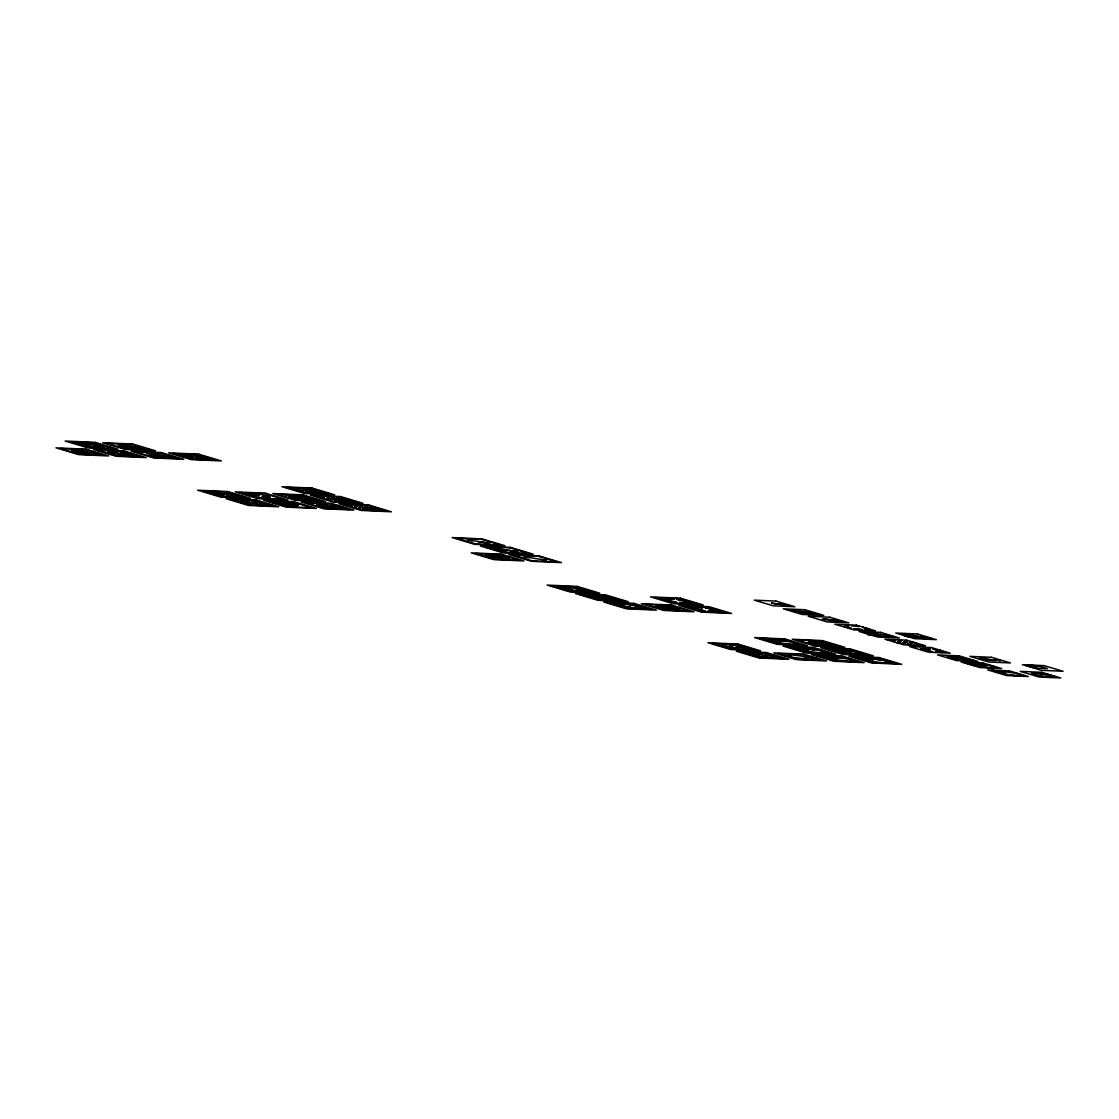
<?xml version="1.0" encoding="UTF-8"?>
<svg xmlns="http://www.w3.org/2000/svg" width="1119" height="1119" viewBox="0 0 1119 1119"><rect width="100%" height="100%" fill="white"/><g stroke="black" fill="none" stroke-linecap="round" stroke-linejoin="round"><path stroke-width="1.5" d="M293.15 505.27L292.269 505.228L295.318 505.634L290.227 505.368L293.682 504.865L291.765 504.291L292.577 503.788L298.451 504.781L294.996 505.284L296.927 505.872L296.367 506.32L293.276 506.166M261.888 496.878C278.435 492.416 264.811 503.424 246.222 493.563L260 494.178L263.972 495.367M677.499 610.191L670.435 610.065A10.043 1.203 7.9 0 1 664.966 609.156A18.296 2.196 7.9 0 1 663.175 608.778L654.685 606.61L667.05 608.526L664.826 608.596M100.318 446.929L103.619 447.432L93.912 446.761L100.948 446.957M188.719 456.622L189.95 455.713L201.21 456.202L210.666 459.028L194.384 458.314L188.719 456.622L193.727 456.832L189.95 455.713M264.741 496.738C259.888 497.913 273.064 497.535 263.608 496.976M265.567 496.221L268.518 496.067M268.518 496.123L265.776 496.137M293.318 504.459L296.871 504.529L295.556 504.879M78.022 452.398L82.694 453.055M80.82 451.041L76.162 450.411L94.01 453.559L81.659 452.705M82.652 453.139L78.064 452.51M471.868 540.673L467.322 539.918L472.008 540.575M484.905 542.617L489.576 543.274M489.535 543.344L484.905 542.701M495.675 548.38L500.347 549.037M486.471 555.192L508.711 558.549M487.688 554.283L509.942 557.654M500.333 549.107L495.675 548.464M492.318 555.024L487.73 554.395M491.129 555.905L486.499 555.304M489.87 556.828L485.24 556.185L507.48 559.458M513.439 551.038L517.929 551.751L500.305 548.995M492.234 555.052L505.522 556.926M491.003 555.947L504.305 557.835M509.9 557.724L505.27 557.066M508.669 558.633L504.068 558.003M507.439 559.542L503.074 558.745M541.596 559.556L546.268 560.213L541.624 559.668M664.043 607.058L676.38 609.184A20.729 2.49 7.9 0 1 676.743 609.337M305.473 490.374L304.382 490.346M311.222 491.213L314.299 491.633M310.481 490.584L307.445 490.164L310.509 490.5M312.453 490.304L315.516 490.723L312.523 490.416M297.011 497.801L300.074 498.221M301.277 497.396L298.269 496.878L300.102 496.99M300.046 498.305L297.039 497.899M303.249 497.116L306.312 497.605L303.095 497.605M302.018 498.025L305.081 498.514L302.018 498.095M320.006 492.556L323.083 493.059L320.048 492.668M308.858 499.647L305.823 499.242L308.858 499.564M310.802 499.368L313.866 499.787M313.838 499.885L310.83 499.466M330.79 498.333L333.854 498.836L330.846 498.445M335.798 498.556L338.861 499.06L335.854 498.668M338.344 500.585L341.407 501.004M343.841 499.284L340.819 498.766L343.869 499.2M342.61 500.193L339.603 499.675L342.82 499.675M341.379 501.102L338.414 500.711M344.582 499.899L347.645 500.403L344.61 500.011M343.351 500.808L346.624 500.725L344.428 500.403M362.906 507.928L365.969 508.348M367.172 507.536L364.165 507.019L367.2 507.439M369.144 507.243L372.207 507.746L369.172 507.355M365.955 508.446L362.948 508.04M367.913 508.152L370.99 508.655L367.955 508.25M374.655 509.816L371.732 509.383L374.949 509.285M376.711 509.509L379.775 509.928M379.747 510.012L376.767 509.621M771.509 603.099L775.369 603.631M775.341 603.714L789.832 605.799L786.056 605.225M906.768 634.557L910.628 635.102M908.628 636.655L921.678 637.578M897.816 641.383L900.879 641.788L897.886 641.495M912.433 637.284L908.642 636.753M902.543 642.782L905.607 643.201L902.613 642.907M907.117 642.166L904.11 641.649L907.145 642.068M920.727 637.187L924.588 637.732M910.334 641.928L913.412 642.432L910.404 642.054M924.532 637.83L911.509 636.893M907.271 644.194L910.334 644.614L907.341 644.32M911.845 643.579L908.81 643.145L911.873 643.481M916.573 644.992L913.524 644.558L916.587 644.894M319.265 491.94L317.069 491.759M313.068 492.542L311.655 492.57M305.599 489.87L304.774 489.828M310.662 490.08L308.564 489.8L309.334 489.702M306.033 491.493L308.271 491.8L306.033 491.591M311.04 491.717L313.278 492.024M289.262 496.039L291.5 496.36L289.262 496.137M313.25 492.108L311.04 491.814M316.02 492.024L318.286 492.248M294.269 496.263L296.507 496.57M318.23 492.346L316.09 492.052M296.451 496.668L294.269 496.36M295.248 497.577L293.08 497.172L295.276 497.479M301.459 496.892L300.228 496.808M301.836 498.528L304.06 498.836M304.004 498.934L301.864 498.64M309.04 499.144L306.872 498.738L309.068 499.06M329 498.109L326.944 497.843L329.056 498.025M330.595 498.836L332.833 499.144M333.924 498.347L331.853 497.927L334.063 498.235M336.833 498.151L339.071 498.459L336.819 498.235M332.693 499.242L330.609 498.934M335.602 499.06L336.959 499.144M334.385 499.969L336.609 500.277M337.784 499.466L335.616 499.158M336.553 500.375L334.385 500.067M355.171 506.18L357.395 506.487L355.171 506.278M360.178 506.403L362.402 506.711M358.947 507.313L361.171 507.62M362.388 506.795L360.178 506.501M365.158 506.711L367.41 506.935M361.157 507.704L358.947 507.411M363.997 507.648L366.179 507.844L363.927 507.62M367.354 507.033L365.214 506.739M362.724 508.432L364.962 508.753L362.71 508.53M368.962 507.746L371.186 508.068L369.816 508.054M367.731 508.655L369.969 508.977M369.913 509.061L367.773 508.781M372.739 508.879C378.865 509.383 371.928 507.732 374.138 508.767M489.716 556.87L502.893 558.941M899.019 640.851L901.243 641.173M901.117 641.271L899.047 640.977M905.271 641.131L907.509 641.453L905.257 641.229M903.746 642.264L905.97 642.586M905.831 642.684L903.746 642.376M908.46 643.677L910.698 643.998M910.558 644.096L908.474 643.789M914.727 643.957L916.951 644.278L914.755 644.068M83.967 451.908L80.092 451.74M84.582 451.81L85.701 451.642L81.323 450.328L71.28 449.894L78.526 451.544M85.576 452.216L84.443 452.384L86.163 452.901M86.177 452.118L98.878 454.146L87.1 453.181M562.451 586.86L571.795 587.965L560.801 587.601L566.732 588.734L564.396 588.034L565.906 587.811M563.542 587.181L565.752 586.846M580.915 590.454L582.426 590.231L580.09 589.531L586.02 590.664L575.04 590.3L583.279 591.084M584.37 591.405L576.313 590.846M624.094 604.274L621.003 604.26M658.406 605.337L666.658 606.12L655.664 605.757L661.595 606.89L659.259 606.19L660.769 605.966M675.121 608.708L678.576 609.142M675.778 608.61L677.219 608.4M676.925 609.421L678.142 609.24M679.681 609.002L680.884 608.82L674.953 607.687L676.086 607.897A9.372 1.119 7.9 0 1 679.723 609.589M913.971 635.97L910.209 635.802M914.573 635.872L915.636 635.718L904.474 633.606L901.746 634.025L908.656 635.606M915.37 636.235L913.957 636.445L916.125 637.089M915.971 636.138L926.056 636.977L931.33 638.557L927.917 639.075L917.076 637.368M838.495 650.433L836.522 650.74L844.006 650.573L839.712 650.251M884.933 662.812L889.185 662.168L882.625 660.21L871.813 658.895M973.18 664.182L971.963 664.364L978.244 664.043L974.579 663.959M994.805 670.715L991.378 670.141L1001.281 671.932M290.87 504.935L288.422 504.263L293.304 505.033M312.788 492.43L309.362 492.989L307.823 492.542L310.942 492.192L306.074 490.737L319.628 491.283L308.061 491.017L313.04 492.528M528.42 557.64L524.056 556.842L541.834 559.5M887.479 639.76L889.283 640.026L887.507 639.872M893.717 640.124L895.55 640.292M895.494 640.39L893.773 640.152M892.207 641.173L894.011 641.425L892.235 641.285M899.998 640.32L901.802 640.572L899.998 640.418M896.92 642.586L898.739 642.838L896.934 642.684M672.939 609.729L667.735 609.184M298.269 489.744L299.654 490.024M295.304 495.871L296.675 496.053M289.066 496.556L290.436 496.738M296.647 496.151L295.36 495.983M290.422 496.836L289.751 496.794M292.842 497.689L294.227 497.969L292.87 497.787M322.845 497.088L324.216 497.284M324.132 497.368L322.845 497.186M327.853 497.312L329.224 497.591M330.399 499.354L331.783 499.633M361.199 506.012L362.584 506.292M354.961 506.697L356.346 506.879M356.318 506.977L355.003 506.795M358.751 507.816L359.549 507.886M499.983 549.163L513.271 551.191M294.087 504.613L295.472 504.809M304.522 489.059L305.823 489.227M786.237 605.211L775.299 603.589M89.87 452.831L80.218 451.195M775.005 603.756L771.495 603.169M267.651 496.486L265.273 495.745M803.708 612.876L794.126 611.478L791.483 610.093L806.687 611.897M906.81 634.683L921.301 637.145M667.442 607.547L668.616 607.673M909.985 635.228L920.727 637.284M663.903 607.155A6.085 0.727 7.9 0 0 665.176 607.813A7.833 0.937 7.9 0 0 666.085 608.065A10.239 1.231 7.9 0 0 668.672 608.596A11.134 1.343 7.9 0 0 669.666 608.778A13.526 1.623 7.9 0 0 673.484 609.351L678.897 609.757A7.791 0.937 7.9 0 0 679.806 609.603M82.596 452.985L90.359 453.321M250.95 494.976L259.398 495.591L253.733 493.899M251.887 495.255L259.398 495.591M268.154 497.186L270.392 497.284L268.7 496.78M284.855 502.977L289.681 503.914M291.807 503.998L287.093 502.585L275.512 502.319L284.016 504.865L290.436 505.187M296.507 505.648L297.794 505.466L297.053 505.256M561.892 588.244L557.206 587.167L560.871 587.097M563.682 588.454L559.01 587.377L562.675 587.321M581.251 589.237L583.209 589.181L574.327 587.699M565.571 589.028L563.612 589.084L572.494 590.566M583.139 589.797L587.825 590.888L584.16 590.944M584.929 590.021L589.615 591.098L585.95 591.168M620.22 605.519L614.807 604.218L618.947 604.078M621.479 605.575L622.723 605.631L620.388 604.344M637.788 606.302L633.997 605.491M639.047 606.358L640.292 606.414L629.438 604.54M621.171 605.799L619.912 605.743L630.766 607.617M622.416 605.855L630.584 607.393M638.739 606.582L637.48 606.526L639.816 607.799M639.984 606.638L645.411 607.939L641.271 608.079M863.854 627.423L862.609 627.367L868.876 628.934M779.817 642.544L771.942 641.229M832.214 649.915L840.663 650.531L834.998 648.838M833.151 650.195L840.663 650.531M808.156 651.02L796.98 649.076L795.651 647.579L814.366 649.845M968.606 663.861L975.418 664.21L970.075 662.77M1030.026 666.574L1036.837 666.938L1032.11 665.525M298.871 489.227L300.703 489.549L298.339 489.856M308.69 491.521L306.228 491.073M315.6 492.304L318.09 492.766M909.635 635.214L911.104 636.809M79.477 451.167L80.848 452.552M313.432 491.731L311.292 491.325M184.341 455.041C177.278 454.608 191.587 457.223 185.978 456.006M333.658 497.787L333.434 497.759M286.086 495.675L286.086 495.479M356.765 505.816L356.989 505.844M184.271 454.832L185.278 454.957M186.048 456.202L180.453 454.901L185.236 455.153M78.764 451.796L73.141 451.88L84.736 454.076L87.576 453.643L85.855 453.125M80.316 451.978L84.904 452.845M909.118 636.138L904.474 636.221L916.629 637.704L915.258 637.298M910.684 636.319L914.307 637.005M665.539 607.925L659.888 607.016L662.672 607.855M672.911 608.904L669.931 608.498M666.141 608.386L668.882 608.638M955.262 658.713L946.982 656.769L950.395 656.252L960.452 657.72M959.626 659.483L951.36 657.552L954.773 657.021L964.83 658.49M977.195 663.721L988.986 665.162L996.162 667.302L991.518 668.015L979.712 666.574L972.551 664.434M842.369 650.083L854.986 651.622L862.637 653.916L857.686 654.671L845.069 653.132L837.418 650.838M1003.869 671.708L1015.674 673.134L1022.836 675.275L1018.206 675.988L1006.401 674.547L999.239 672.407M870.722 658.559L883.325 660.098L890.976 662.378L886.024 663.133L873.421 661.609L865.77 659.315M831.683 658.685L821.528 656.293L825.78 655.65L838.327 657.482M837.026 659.65L826.871 657.245L831.109 656.601L843.67 658.434M309.417 489.716L310.718 489.996M327.363 498.277L327.363 498.459M328.482 497.354L329.224 497.493M328.538 497.549L327.909 497.423M290.982 495.885L290.325 495.647L291.038 495.703M302.424 499.004C297.808 498.668 306.41 500.207 302.857 498.85M359.381 508.054L360.122 508.096L358.779 507.928M330.986 499.564L331.783 499.536M293.206 505.97L291.863 505.648M812.31 642.068L816.003 642.11L813.149 641.453L811.653 642.628L808.296 642.334L812.226 642.194M345.253 500.711L344.428 500.529M340.819 500.291C336.819 499.815 343.771 501.326 340.568 500.039M345.1 500.906L346.414 501.312L343.379 500.906M361.115 506.725C355.646 506.529 364.472 507.956 361.101 506.935M373.606 509.187L372.739 508.977M289.919 496.626L289.094 496.654M368.557 509.173C363.213 508.599 372.487 510.516 368.515 508.949M668.519 607.659L672.225 608.624A11.022 1.329 7.9 0 1 672.547 608.75L672.631 608.778M304.83 489.549L305.725 489.772M341.393 499.578L342.848 499.592M336.889 498.934L337.84 499.368M341.435 499.787L342.638 500.095M374.096 508.977L374.977 509.201M308.718 490.695L307.347 490.723M369.997 508.306L369.004 507.872M373.438 509.159L374.767 509.704M667.581 609.156L667.246 609.1A12.924 1.553 7.9 0 1 664.952 608.624M563.892 587.125L561.36 586.524L569.417 587.097M582.929 591.14L585.461 591.727L577.404 591.168M619.562 603.98L618.108 603.714L627.885 604.358M639.215 607.897L632.137 607.589M640.655 608.177L642.096 608.442L632.333 607.799M786.028 641.383L767.298 639.103L768.627 640.6M867.826 658.755L859.434 657.273L867.211 658.853M304.578 490.01L305.501 490.276M667.092 607.757L668.379 608.177M302.2 491.003L303.375 491.045M675.219 607.869L675.386 607.925A7.777 0.937 7.9 0 1 678.408 608.876M312.481 490.975L314.313 491.045M361.241 506.11L362.584 506.194M264.881 496.878L266.756 497.074M1031.494 665.497L1036.208 666.91M988.539 665.232L995.001 667.162L990.819 667.805L980.174 666.504L973.712 664.574M1015.227 673.204L1021.675 675.135L1017.493 675.778L1006.862 674.477L1000.4 672.547M841.25 649.118L851.657 652.223L837.879 651.608L827.487 648.502M833.739 648.782L838.467 650.195M867.561 659.539L874.121 661.497M582.495 589.293L572.718 587.685L581.796 589.405L578.369 588.37M291.779 504.319L288.632 504.109L293.556 504.837M252.488 493.843L257.202 495.255M564.326 588.972L573.208 590.468M299.654 489.94L298.479 489.325M301.515 496.794L299.486 496.472L301.305 497.312M303.067 497.717L305.263 498.011L303.249 497.2M78.008 450.985L79.295 452.356M908.138 635.019L909.551 636.627M859.518 626.612L851.447 625.829M478.359 541.302L471.952 540.715M673.652 609.379A6.308 0.755 7.9 0 1 673.106 609.729M668.281 608.163A11.008 1.329 7.9 0 0 673.624 609.1L676.561 609.435A5.945 0.713 7.9 0 0 678.394 609.254M185.306 454.776L189.321 455.629L185.306 454.776M1031.452 673.204L1033.48 673.498L1031.452 673.204M303.375 489.115L302.48 490.765L298.046 490.57L303.99 491.073L304.886 489.423L316.803 490.43L303.375 489.115M806.421 656.224L805.232 657.133L813.975 658.49L806.421 656.224M91.478 443.642L80.68 442.802L91.478 443.642M90.275 445.04L87.296 444.789L90.275 445.04M117.005 451.754L107.774 451.223L117.005 451.754M123.622 453.727L120.642 453.475L123.622 453.727M130.238 455.713L120.055 454.901L130.238 455.713M220.261 493.129L219.03 494.038L229.689 494.99L220.261 493.129M257.398 502.963L256.167 503.872L246.739 502.011L257.398 502.963M995.267 659.203L993.686 659.804L1000.54 660.783L995.267 659.203M293.262 496.654L296.297 497.172L293.29 496.654M307.054 498.235L310.089 498.738L307.082 498.221M334.595 499.452L337.63 499.955L334.623 499.438M348.387 501.032L351.422 501.536L348.415 501.018M915.09 643.327L918.126 643.845L915.118 643.327M919.818 644.74L922.853 645.257L919.846 644.74M734.386 644.866L732.987 645.117L744.415 646.782L734.386 644.866M761.675 653.496L760.277 653.748L762.375 654.321L752.444 654.783L762.445 656.699L763.829 656.461L761.955 655.916L771.704 655.412L761.675 653.496M734.428 648.139L723.028 646.474L734.428 648.139M298.088 497.382L300.256 497.787L298.158 497.382M296.857 498.291L299.053 498.612L296.941 498.291M892.794 640.572L894.962 640.977L892.822 640.572M897.508 641.984L899.718 642.306L897.55 641.984M902.236 643.397L904.432 643.719L902.278 643.397M910.027 642.544L912.237 642.865L910.111 642.53M74.078 441.935L72.315 442.201L81.323 443.306L74.078 441.935M80.694 443.907L78.917 444.187L87.939 445.278L80.694 443.907M92.164 444.005L89.324 444.439L100.92 446.621L103.759 446.187L92.164 444.005M87.31 445.894L85.534 446.159L94.555 447.25L87.31 445.894M120.88 444.313L118.041 444.747L122.419 446.047L132.476 446.495L120.88 444.313M122.74 446.313L119.901 446.747L131.496 448.929L134.336 448.495L122.74 446.313M134.042 446.817L131.203 447.236L135.581 448.551L145.638 448.999L134.042 446.817M110.501 452.034L107.662 452.468L112.04 453.768L122.097 454.216L110.501 452.034M118.698 451.125L116.935 451.405L125.943 452.496L118.698 451.125M125.314 453.111L123.538 453.377L132.56 454.468L125.314 453.111M131.93 455.083L130.154 455.349L139.176 456.454L131.93 455.083M149.219 452.789L146.393 453.223L157.989 455.405L160.814 454.971L149.219 452.789M151.079 454.776L148.254 455.209L159.849 457.405L162.689 456.972L151.079 454.776M162.395 455.279L159.555 455.713L163.934 457.028L173.991 457.475L162.395 455.279M197.322 456.51L195.475 456.79L204.861 457.937L197.322 456.51M211.855 492.178L209.645 492.514L215.575 493.647L211.855 492.178M215.296 491.647L213.086 491.982L221.324 492.766L215.296 491.647M232.123 495.997L226.751 495.759L235.004 496.542L232.123 495.997M234.85 495.577L233.339 495.815L238.445 496.011L232.514 494.878L234.85 495.577M240.207 500.641L237.983 500.99L243.914 502.123L240.207 500.641M243.648 500.123L241.424 500.459L249.677 501.242L243.648 500.123M290.954 495.157L288.115 495.577L299.71 497.773L302.55 497.34L290.954 495.157M292.814 497.144L289.989 497.577L301.584 499.759L304.41 499.34L292.814 497.144M304.116 497.647L301.291 498.081L312.886 500.263L315.726 499.829L304.074 497.661M260.461 504.473L255.104 504.235L263.357 505.019L260.461 504.473M263.203 504.054L261.692 504.277L266.798 504.487L260.867 503.354L263.203 504.054M319.307 503.62L316.467 504.054L320.845 505.368L330.902 505.816L319.307 503.62M321.167 505.62L318.328 506.054L329.923 508.236L332.763 507.802L321.167 505.62M332.469 506.124L329.629 506.557L341.225 508.739L344.065 508.306L332.469 506.124M589.573 595.518L587.349 595.854L593.28 596.986L589.573 595.518M593.014 594.986L590.79 595.322L599.043 596.105L593.014 594.986M609.827 599.336L604.47 599.099L612.722 599.882L609.827 599.336M612.569 598.917L611.058 599.155L616.163 599.35L610.233 598.217L612.569 598.917M621.912 603.631L616.597 604.442L624.794 606.89L638.306 608.526L643.607 607.715L635.41 605.267L621.912 603.631M623.003 603.952L618.401 604.652L625.507 606.778L637.215 608.204L641.816 607.505L634.711 605.379L623.003 603.952M664.686 598.847L662.462 599.183L668.393 600.316L664.686 598.847M668.127 598.315L665.903 598.651L674.156 599.434L668.127 598.315M684.94 602.665L679.583 602.428L687.835 603.211L684.94 602.665M687.681 602.246L686.171 602.484L691.276 602.679L685.346 601.546L687.681 602.246M693.025 607.323L690.815 607.659L696.745 608.792L693.025 607.323M696.48 606.792L694.256 607.127L702.508 607.911L696.48 606.792M713.293 611.142L707.935 610.904L716.174 611.687L713.293 611.142M716.034 610.722L714.509 610.946L719.629 611.156L713.698 610.023L716.034 610.722M804.827 611.673L801.414 612.191L806.687 613.771L818.786 614.303L804.827 611.673M825.64 618.779L822.227 619.297L837.809 620.863L825.64 618.779M843.782 621.786L840.369 622.304L828.2 620.206L843.782 621.786M847.503 625.437L844.258 625.941L848.943 625.717L847.503 625.437M733.001 645.761L728.763 646.404L714.509 643.733L728.287 644.348L733.001 645.761M779.761 640.614L775.509 641.257L782.069 643.229L792.881 644.544L797.134 643.887L790.574 641.928L779.761 640.614M738.876 646.88L734.624 647.523L740.246 649.202L754.052 649.817L738.876 646.88M868.008 629.312L864.763 629.801L869.449 629.577L868.008 629.312M867.589 631.969L864.847 632.389L876.023 634.501L878.751 634.081L867.589 631.969M869.967 634.221L867.575 634.585L879.744 636.068L869.967 634.221M880.485 634.291L877.072 634.809L882.345 636.389L894.445 636.921L880.485 634.291M761.354 654.237L757.101 654.881L742.862 652.209L756.626 652.825L761.354 654.237M832.494 645.215L828.242 645.859L809.065 642.376L816.73 644.656L829.333 646.195L834.284 645.439L826.633 643.145L814.031 641.621L832.494 645.215M767.228 655.356L762.976 656L768.599 657.678L782.405 658.294L767.228 655.356M808.1 649.09L803.862 649.733L810.422 651.692L821.234 653.006L825.472 652.363L818.912 650.405L808.1 649.09M791.133 654.839L786.895 655.496L793.455 657.454L804.267 658.769L808.505 658.126L801.945 656.154L791.133 654.839M843.46 650.419L839.222 651.062L845.782 653.02L856.594 654.335L860.833 653.692L854.273 651.734L843.46 650.419M836.452 657.566L832.2 658.21L838.76 660.168L849.573 661.483L853.825 660.839L847.265 658.881L836.452 657.566M922.364 648.712L920.545 648.992L924.979 649.901L922.364 648.712M925.413 648.251L923.595 648.53L930.295 649.09L925.413 648.251M870.176 658.406L864.861 659.203L872.358 659.049L870.176 658.406M940.408 652.111L935.568 651.901L942.268 652.461L940.408 652.111M942.995 651.72L941.625 651.929L945.317 651.999L940.883 651.09L942.995 651.72M959.137 657.804L955.724 658.322L960.997 659.902L973.096 660.434L959.137 657.804M982.356 657.972L978.943 658.49L984.216 660.056L996.316 660.602L982.356 657.972M1003.519 671.596L998.652 672.337L1004.932 672.015L1003.519 671.596M1054.07 676.575C1046.531 678.184 1038.908 675.596 1031.634 673.848L1038.796 675.988L1050.601 677.415L1055.231 676.715L1048.069 674.575L1036.264 673.134L1054.07 676.575M297.724 488.234L296.157 488.416L297.892 488.933L292.381 488.877L299.878 489.213L297.724 488.234M316.523 491.381L312.816 491.8L319.377 493.437L314.649 492.024L321.517 491.842L316.523 491.381M294.521 488.611L295.878 488.891L294.521 488.611M299.528 488.835L300.885 489.115L299.556 488.835M351.212 505.564L352.569 505.844L351.212 505.564M1036.278 673.065L1032.557 673.037L1036.963 673.428L1036.278 673.065M95.199 442.369L65.154 441.04L87.841 447.81L117.887 449.139L95.199 442.369M132.755 444.033L102.71 442.704L125.398 449.474L155.443 450.803L132.755 444.033M94.583 442.816L69.546 441.711L88.457 447.362L113.495 448.467L94.583 442.816M132.14 444.481L107.102 443.376L125.999 449.027L151.037 450.132L132.14 444.481M124.657 445.11L122.153 444.998L128.433 446.243L124.657 445.11M85.995 449.181L55.95 447.838L78.624 454.622L108.669 455.951L85.995 449.181M123.552 450.845L93.506 449.502L116.18 456.286L146.225 457.615L123.552 450.845M161.108 452.51L131.063 451.167L153.737 457.951L183.782 459.28L161.108 452.51M198.664 454.174L168.619 452.831L191.293 459.615L221.338 460.944L198.664 454.174M85.38 449.628L60.342 448.523L79.239 454.174L104.277 455.279L85.38 449.628M122.936 451.293L97.899 450.188L116.796 455.839L141.833 456.944L122.936 451.293M160.493 452.957L135.455 451.852L154.352 457.503L179.39 458.608L160.493 452.957M198.049 454.622L173.011 453.517L191.908 459.168L216.946 460.273L198.049 454.622M153.009 453.587L150.198 453.699L157.094 454.496L153.009 453.587M312.047 488.066L282.002 486.723L304.676 493.507L334.721 494.836L312.047 488.066M311.432 488.513L286.394 487.408L305.291 493.059L330.329 494.164L311.432 488.513M304.872 488.471L303.613 488.416L313.012 489.311L304.872 488.471M227.73 491.535L197.685 490.206L220.359 496.99L250.404 498.319L227.73 491.535M265.287 493.199L235.242 491.87L257.916 498.654L287.961 499.983L265.287 493.199M302.843 494.864L272.798 493.535L295.472 500.319L325.517 501.648L302.843 494.864M340.4 496.528L310.355 495.199L333.028 501.983L363.074 503.312L340.4 496.528M227.115 491.996L202.077 490.891L220.975 496.528L246.012 497.647L227.115 491.996M264.671 493.661L239.634 492.556L258.531 498.193L283.569 499.312L264.671 493.661M302.228 495.325L277.19 494.22L296.087 499.857L321.125 500.976L302.228 495.325M339.784 496.99L314.747 495.885L333.644 501.522L358.681 502.641L339.784 496.99M233.13 494.43L224.066 492.71L233.13 494.43M217.464 494.206L214.96 494.108L224.024 495.815L217.464 494.206M256.069 500.011L226.024 498.682L248.712 505.466L278.757 506.795L256.069 500.011M293.626 501.676L263.58 500.347L286.268 507.131L316.313 508.46L293.626 501.676M331.182 503.34L301.137 502.011L323.825 508.795L353.87 510.124L331.182 503.34M368.738 505.005L338.693 503.676L361.381 510.46L391.412 511.789L368.738 505.005M255.454 500.473L230.416 499.354L249.327 505.005L274.365 506.11L255.454 500.473M293.01 502.137L267.973 501.018L286.884 506.669L311.907 507.774L293.01 502.137M330.567 503.802L305.529 502.683L324.426 508.334L349.464 509.439L330.567 503.802M368.123 505.466L343.085 504.347L361.983 509.998L387.02 511.103L368.123 505.466M282.715 502.879L279.848 502.753L284.883 503.522L282.715 502.879M284.674 503.69L279.624 502.907L284.674 503.69M261.482 502.893L252.404 501.186L261.482 502.893M286.492 504.012L283.625 503.886L288.66 504.655L286.492 504.012M245.802 502.683L243.299 502.571L252.376 504.291L245.802 502.683M288.45 504.823L283.415 504.04L288.45 504.823M482.135 538.896L452.09 537.568L474.764 544.352L504.809 545.68L482.135 538.896M481.52 539.358L456.482 538.239L475.379 543.89L500.417 544.995L481.52 539.358M510.474 547.373L480.429 546.044L503.102 552.814L533.148 554.157L510.474 547.373M509.858 547.82L484.821 546.715L503.718 552.366L528.755 553.471L509.858 547.82M494.892 549.093L493.633 549.037L499.284 549.765L494.892 549.093M498.668 550.212L497.409 550.156L503.998 551.177L498.668 550.212M502.445 551.345L501.2 551.289L506.837 552.017L502.445 551.345M501.27 554.185L471.225 552.856L493.899 559.626L523.944 560.955L501.27 554.185M538.826 555.849L508.781 554.52L531.455 561.29L561.5 562.619L538.826 555.849M500.655 554.632L475.617 553.527L494.514 559.178L519.552 560.283L500.655 554.632M538.211 556.297L513.173 555.192L532.071 560.843L557.108 561.948L538.211 556.297M577.096 586.412L547.051 585.083L569.725 591.853L599.77 593.182L577.096 586.412M576.481 586.86L551.443 585.755L570.34 591.405L595.378 592.51L576.481 586.86M567.529 588.972L565.025 588.86L574.103 590.566L567.529 588.972M775.957 601.099L754.276 600.134L773.173 605.785L794.854 606.75L775.957 601.099M605.449 594.874L575.404 593.546L598.078 600.33L628.123 601.658L605.449 594.874M680.548 598.203L650.503 596.875L673.19 603.659L703.236 604.987L680.548 598.203M604.833 595.336L579.796 594.231L598.693 599.868L623.731 600.987L604.833 595.336M679.946 598.665L654.909 597.56L673.806 603.197L698.843 604.316L679.946 598.665M596.091 595.909L594.832 595.854L600.483 596.581L596.091 595.909M599.868 597.042L598.623 596.986L605.211 597.994L599.868 597.042M610.848 597.77L601.77 596.049L610.848 597.77M685.961 601.099L676.883 599.378L685.961 601.099M595.168 597.56L592.664 597.448L601.742 599.155L595.168 597.56M670.281 600.889L667.777 600.777L676.855 602.484L670.281 600.889M603.645 598.175L602.4 598.119L608.037 598.847L603.645 598.175M804.911 609.743L783.23 608.792L802.127 614.443L823.808 615.394L804.911 609.743M633.788 603.351L603.742 602.022L626.416 608.806L656.461 610.135L633.788 603.351M671.344 605.015L641.299 603.687L663.973 610.47L694.018 611.799L671.344 605.015M708.9 606.68L678.855 605.351L701.529 612.135L731.574 613.464L708.9 606.68M633.172 603.812L608.135 602.693L627.032 608.344L652.069 609.463L633.172 603.812M670.729 605.477L645.691 604.358L664.588 610.009L689.626 611.128L670.729 605.477M708.285 607.141L683.247 606.022L702.145 611.673L727.182 612.792L708.285 607.141M676.659 607.561L667.581 605.841L676.659 607.561M714.3 609.575L705.236 607.855L714.3 609.575M698.634 609.351L696.13 609.24L705.208 610.96L698.634 609.351M829.906 617.226L808.226 616.261L827.123 621.912L848.803 622.877L829.906 617.226M856.469 625.157L834.774 624.192L853.671 629.843L875.366 630.808L856.469 625.157M846.09 626.64L844.831 626.584L851.097 628.137L846.09 626.64M880.569 632.361L858.874 631.41L877.786 637.047L899.466 638.012L880.569 632.361M917.454 633.997L895.773 633.032L914.671 638.683L936.351 639.648L917.454 633.997M906.586 640.138L884.905 639.187L903.802 644.824L925.483 645.789L906.586 640.138M784.727 638.907L754.682 637.578L777.369 644.362L807.414 645.691L784.727 638.907M822.283 640.572L792.238 639.243L814.926 646.027L844.971 647.355L822.283 640.572M784.111 639.369L759.074 638.25L777.985 643.901L803.008 645.02L784.111 639.369M821.668 641.033L796.63 639.914L815.527 645.565L840.565 646.684L821.668 641.033M931.316 647.537L909.635 646.572L928.532 652.223L950.213 653.188L931.316 647.537M769.145 640.627L767.886 640.572L773.537 641.299L769.145 640.627M772.921 641.76L771.676 641.705L778.264 642.712L772.921 641.76M776.698 642.879L775.453 642.824L781.09 643.565L776.698 642.879M940.617 650.601L933.162 649.188L940.617 650.601M926.868 650.475L925.245 650.391L932.7 651.804L926.868 650.475M737.967 644.054L707.921 642.726L730.595 649.496L760.64 650.838L737.967 644.054M813.079 647.383L783.034 646.055L805.708 652.825L835.753 654.167L813.079 647.383M850.636 649.048L820.591 647.719L843.264 654.489L873.31 655.832L850.636 649.048M737.351 644.502L712.313 643.397L731.211 649.048L756.248 650.153L737.351 644.502M812.464 647.831L787.426 646.726L806.323 652.377L831.361 653.482L812.464 647.831M850.02 649.496L824.983 648.391L843.88 654.042L868.917 655.147L850.02 649.496M959.221 655.874L937.54 654.909L956.437 660.56L978.118 661.525L959.221 655.874M991.546 657.315L969.865 656.349L988.762 662L1010.443 662.952L991.546 657.315M766.319 652.531L736.274 651.202L758.948 657.972L788.993 659.301L766.319 652.531M803.876 654.195L773.83 652.867L796.504 659.637L826.549 660.965L803.876 654.195M841.418 655.86L811.387 654.531L834.061 661.301L864.106 662.63L841.418 655.86M878.974 657.524L848.929 656.196L871.617 662.966L901.662 664.294L878.974 657.524M765.704 652.978L740.666 651.873L759.563 657.524L784.601 658.629L765.704 652.978M803.26 654.643L778.223 653.538L797.12 659.189L822.157 660.294L803.26 654.643M840.817 656.307L815.779 655.202L834.676 660.853L859.714 661.958L840.817 656.307M878.373 657.972L853.335 656.867L872.233 662.518L897.27 663.623L878.373 657.972M982.734 662.91L961.053 661.944L979.95 667.595L1001.631 668.547L982.734 662.91M1044.153 665.623L1022.472 664.658L1041.369 670.309L1063.05 671.274L1044.153 665.623M976.649 663.063L964.13 662.518L973.572 665.343L986.091 665.889L976.649 663.063M1038.054 665.791L1025.55 665.232L1034.991 668.057L1047.51 668.616L1038.054 665.791M1009.422 670.882L987.741 669.917L1006.638 675.568L1028.319 676.533L1009.422 670.882M1041.817 672.309L1020.136 671.358L1039.033 677.009L1060.714 677.96L1041.817 672.309M484.933 542.533L478.331 541.722L484.933 542.533M862.259 629.689L853.993 628.682L862.259 629.689"/></g></svg>
